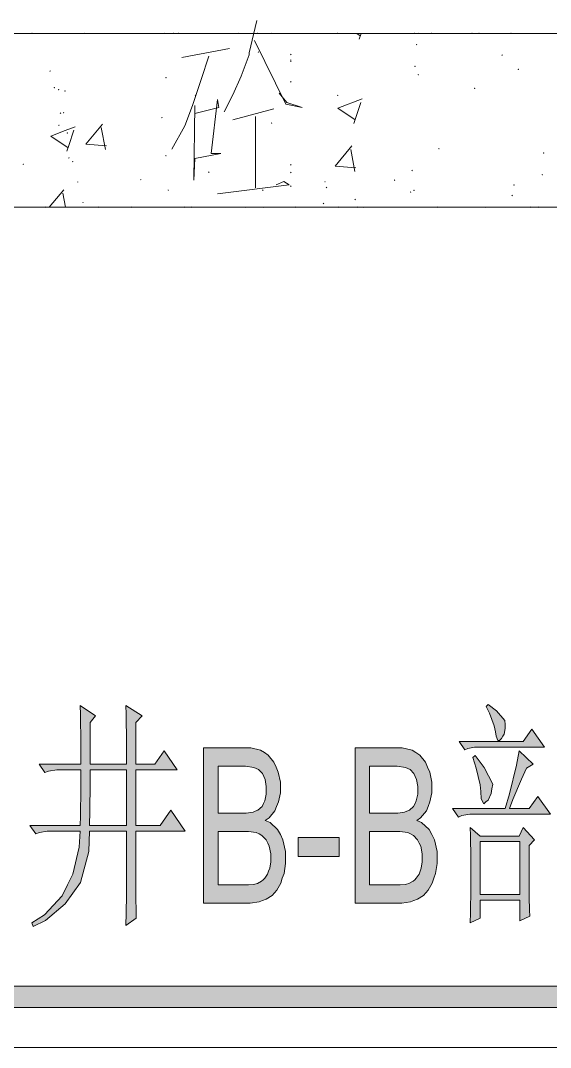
# Model space of a CAD drawing. Header units: millimetres. Extents: x -4415 to 173792, y -78716 to 47289.
# Drawn here: x 16660 to 19326, y -34156 to -28988 of the extents above; entities that cross this region are included whole.
import ezdxf

# ---------------------------------------------------------------- set-up
doc = ezdxf.new("R2010")
doc.units = ezdxf.units.MM

msp = doc.modelspace()

# ---------------------------------------------------------------- hatches: boundary and pattern name
h = msp.add_hatch(color=0)
h.dxf.hatch_style = 2
h.paths.add_polyline_path([(16717.7, -29056.1), (16713.7, -29052.1), (16717.7, -29048.1), (16721.6, -29052.1)])
h = msp.add_hatch(color=0)
h.dxf.hatch_style = 2
h.paths.add_polyline_path([(16717.7, -29056.1), (16713.7, -29052.1), (16717.7, -29048.1), (16721.6, -29052.1)])
h = msp.add_hatch(color=0)
h.dxf.hatch_style = 2
h.paths.add_polyline_path([(16981.7, -29056.1), (16977.8, -29052.1), (16981.7, -29048.1), (16985.7, -29052.1)])
h = msp.add_hatch(color=0)
h.dxf.hatch_style = 2
h.paths.add_polyline_path([(16981.7, -29056.1), (16977.8, -29052.1), (16981.7, -29048.1), (16985.7, -29052.1)])
h = msp.add_hatch(color=0)
h.dxf.hatch_style = 2
h.paths.add_polyline_path([(16981.7, -29056.1), (16977.8, -29052.1), (16981.7, -29048.1), (16985.7, -29052.1)])
h = msp.add_hatch(color=0)
h.dxf.hatch_style = 2
h.paths.add_polyline_path([(17384.3, -29056.1), (17380.3, -29052.1), (17384.3, -29048.1), (17388.3, -29052.1)])
h = msp.add_hatch(color=0)
h.dxf.hatch_style = 2
h.paths.add_polyline_path([(17384.3, -29056.1), (17380.3, -29052.1), (17384.3, -29048.1), (17388.3, -29052.1)])
h = msp.add_hatch(color=0)
h.dxf.hatch_style = 2
h.paths.add_polyline_path([(17384.3, -29056.1), (17380.3, -29052.1), (17384.3, -29048.1), (17388.3, -29052.1)])
h = msp.add_hatch(color=0)
h.dxf.hatch_style = 2
h.paths.add_polyline_path([(17430.5, -29056.1), (17426.5, -29052.1), (17430.5, -29048.1), (17434.4, -29052.1)])
h = msp.add_hatch(color=0)
h.dxf.hatch_style = 2
h.paths.add_polyline_path([(17430.5, -29056.1), (17426.5, -29052.1), (17430.5, -29048.1), (17434.4, -29052.1)])
h = msp.add_hatch(color=0)
h.dxf.hatch_style = 2
h.paths.add_polyline_path([(17430.5, -29056.1), (17426.5, -29052.1), (17430.5, -29048.1), (17434.4, -29052.1)])
h = msp.add_hatch(color=0)
h.dxf.hatch_style = 2
h.paths.add_polyline_path([(17455.1, -29056.1), (17451.2, -29052.1), (17455.1, -29048.1), (17459.1, -29052.1)])
h = msp.add_hatch(color=0)
h.dxf.hatch_style = 2
h.paths.add_polyline_path([(17754.7, -29056.1), (17750.7, -29052.1), (17754.7, -29048.1), (17758.6, -29052.1)])
h = msp.add_hatch(color=0)
h.dxf.hatch_style = 2
h.paths.add_polyline_path([(17754.7, -29056.1), (17750.7, -29052.1), (17754.7, -29048.1), (17758.6, -29052.1)])
h = msp.add_hatch(color=0)
h.dxf.hatch_style = 2
h.paths.add_polyline_path([(17853.4, -29056.1), (17849.4, -29052.1), (17853.4, -29048.1), (17857.4, -29052.1)])
h = msp.add_hatch(color=0)
h.dxf.hatch_style = 2
h.paths.add_polyline_path([(17853.4, -29056.1), (17849.4, -29052.1), (17853.4, -29048.1), (17857.4, -29052.1)])
h = msp.add_hatch(color=0)
h.dxf.hatch_style = 2
h.paths.add_polyline_path([(17853.4, -29056.1), (17849.4, -29052.1), (17853.4, -29048.1), (17857.4, -29052.1)])
h = msp.add_hatch(color=0)
h.dxf.hatch_style = 2
h.paths.add_polyline_path([(17924.3, -29056.1), (17920.3, -29052.1), (17924.3, -29048.1), (17928.2, -29052.1)])
h = msp.add_hatch(color=0)
h.dxf.hatch_style = 2
h.paths.add_polyline_path([(17924.3, -29056.1), (17920.3, -29052.1), (17924.3, -29048.1), (17928.2, -29052.1)])
h = msp.add_hatch(color=0)
h.dxf.hatch_style = 2
h.paths.add_polyline_path([(18256, -29056.1), (18252, -29052.1), (18256, -29048.1), (18259.9, -29052.1)])
h = msp.add_hatch(color=0)
h.dxf.hatch_style = 2
h.paths.add_polyline_path([(18256, -29056.1), (18252, -29052.1), (18256, -29048.1), (18259.9, -29052.1)])
h = msp.add_hatch(color=0)
h.dxf.hatch_style = 2
h.paths.add_polyline_path([(18256, -29056.1), (18252, -29052.1), (18256, -29048.1), (18259.9, -29052.1)])
h = msp.add_hatch(color=0)
h.dxf.hatch_style = 2
h.paths.add_polyline_path([(18642.4, -29056.1), (18638.5, -29052.1), (18642.4, -29048.1), (18646.4, -29052.1)])
h = msp.add_hatch(color=0)
h.dxf.hatch_style = 2
h.paths.add_polyline_path([(18642.4, -29056.1), (18638.5, -29052.1), (18642.4, -29048.1), (18646.4, -29052.1)])
h = msp.add_hatch(color=0)
h.dxf.hatch_style = 2
h.paths.add_polyline_path([(18642.4, -29056.1), (18638.5, -29052.1), (18642.4, -29048.1), (18646.4, -29052.1)])
h = msp.add_hatch(color=0)
h.dxf.hatch_style = 2
h.paths.add_polyline_path([(18661.8, -29056.1), (18657.8, -29052.1), (18661.8, -29048.1), (18665.7, -29052.1)])
h = msp.add_hatch(color=0)
h.dxf.hatch_style = 2
h.paths.add_polyline_path([(18726.2, -29056.1), (18722.2, -29052.1), (18726.2, -29048.1), (18730.1, -29052.1)])
h = msp.add_hatch(color=0)
h.dxf.hatch_style = 2
h.paths.add_polyline_path([(18726.2, -29056.1), (18722.2, -29052.1), (18726.2, -29048.1), (18730.1, -29052.1)])
h = msp.add_hatch(color=0)
h.dxf.hatch_style = 2
h.paths.add_polyline_path([(18726.2, -29056.1), (18722.2, -29052.1), (18726.2, -29048.1), (18730.1, -29052.1)])
h = msp.add_hatch(color=0)
h.dxf.hatch_style = 2
h.paths.add_polyline_path([(18931.2, -29056.1), (18927.2, -29052.1), (18931.2, -29048.1), (18935.2, -29052.1)])
h = msp.add_hatch(color=0)
h.dxf.hatch_style = 2
h.paths.add_polyline_path([(18931.2, -29056.1), (18927.2, -29052.1), (18931.2, -29048.1), (18935.2, -29052.1)])
h = msp.add_hatch(color=0)
h.dxf.hatch_style = 2
h.paths.add_polyline_path([(18966.6, -29056.1), (18962.7, -29052.1), (18966.6, -29048.1), (18970.6, -29052.1)])
h = msp.add_hatch(color=0)
h.dxf.hatch_style = 2
h.paths.add_polyline_path([(18966.6, -29056.1), (18962.7, -29052.1), (18966.6, -29048.1), (18970.6, -29052.1)])
h = msp.add_hatch(color=0)
h.dxf.hatch_style = 2
h.paths.add_polyline_path([(18966.6, -29056.1), (18962.7, -29052.1), (18966.6, -29048.1), (18970.6, -29052.1)])
h = msp.add_hatch(color=0)
h.dxf.hatch_style = 2
h.paths.add_polyline_path([(19127.7, -29056.1), (19123.7, -29052.1), (19127.7, -29048.1), (19131.6, -29052.1)])
h = msp.add_hatch(color=0)
h.dxf.hatch_style = 2
h.paths.add_polyline_path([(19127.7, -29056.1), (19123.7, -29052.1), (19127.7, -29048.1), (19131.6, -29052.1)])
h = msp.add_hatch(color=0)
h.dxf.hatch_style = 2
h.paths.add_polyline_path([(19127.7, -29056.1), (19123.7, -29052.1), (19127.7, -29048.1), (19131.6, -29052.1)])
h = msp.add_hatch(color=0)
h.dxf.hatch_style = 2
h.paths.add_polyline_path([(17856.6, -29150.6), (17852.7, -29146.6), (17856.6, -29142.6), (17860.6, -29146.6)])
h = msp.add_hatch(color=0)
h.dxf.hatch_style = 2
h.paths.add_polyline_path([(18652.1, -29113), (18648.1, -29109), (18652.1, -29105), (18656.1, -29109)])
h = msp.add_hatch(color=0)
h.dxf.hatch_style = 2
h.paths.add_polyline_path([(18019.8, -29162.4), (18015.8, -29158.4), (18019.8, -29154.4), (18023.8, -29158.4)])
h = msp.add_hatch(color=0)
h.dxf.hatch_style = 2
h.paths.add_polyline_path([(18019.8, -29162.4), (18015.8, -29158.4), (18019.8, -29154.4), (18023.8, -29158.4)])
h = msp.add_hatch(color=0)
h.dxf.hatch_style = 2
h.paths.add_polyline_path([(18019.8, -29162.4), (18015.8, -29158.4), (18019.8, -29154.4), (18023.8, -29158.4)])
h = msp.add_hatch(color=0)
h.dxf.hatch_style = 2
h.paths.add_polyline_path([(18019.8, -29190.3), (18015.8, -29186.3), (18019.8, -29182.3), (18023.8, -29186.3)])
h = msp.add_hatch(color=0)
h.dxf.hatch_style = 2
h.paths.add_polyline_path([(18019.8, -29190.3), (18015.8, -29186.3), (18019.8, -29182.3), (18023.8, -29186.3)])
h = msp.add_hatch(color=0)
h.dxf.hatch_style = 2
h.paths.add_polyline_path([(18019.8, -29190.3), (18015.8, -29186.3), (18019.8, -29182.3), (18023.8, -29186.3)])
h = msp.add_hatch(color=0)
h.dxf.hatch_style = 2
h.paths.add_polyline_path([(18019.8, -29196.7), (18015.8, -29192.7), (18019.8, -29188.8), (18023.8, -29192.7)])
h = msp.add_hatch(color=0)
h.dxf.hatch_style = 2
h.paths.add_polyline_path([(18019.8, -29196.7), (18015.8, -29192.7), (18019.8, -29188.8), (18023.8, -29192.7)])
h = msp.add_hatch(color=0)
h.dxf.hatch_style = 2
h.paths.add_polyline_path([(19082.6, -29165.6), (19078.6, -29161.6), (19082.6, -29157.6), (19086.5, -29161.6)])
h = msp.add_hatch(color=0)
h.dxf.hatch_style = 2
h.paths.add_polyline_path([(16808.9, -29246.1), (16804.9, -29242.1), (16808.9, -29238.2), (16812.9, -29242.1)])
h = msp.add_hatch(color=0)
h.dxf.hatch_style = 2
h.paths.add_polyline_path([(16808.9, -29246.1), (16804.9, -29242.1), (16808.9, -29238.2), (16812.9, -29242.1)])
h = msp.add_hatch(color=0)
h.dxf.hatch_style = 2
h.paths.add_polyline_path([(16808.9, -29246.1), (16804.9, -29242.1), (16808.9, -29238.2), (16812.9, -29242.1)])
h = msp.add_hatch(color=0)
h.dxf.hatch_style = 2
h.paths.add_polyline_path([(18644.6, -29222.5), (18640.6, -29218.5), (18644.6, -29214.5), (18648.6, -29218.5)])
h = msp.add_hatch(color=0)
h.dxf.hatch_style = 2
h.paths.add_polyline_path([(19164.2, -29237.5), (19160.2, -29233.5), (19164.2, -29229.6), (19168.1, -29233.5)])
h = msp.add_hatch(color=0)
h.dxf.hatch_style = 2
h.paths.add_polyline_path([(17391.8, -29279.4), (17387.8, -29275.4), (17391.8, -29271.4), (17395.8, -29275.4)])
h = msp.add_hatch(color=0)
h.dxf.hatch_style = 2
h.paths.add_polyline_path([(17391.8, -29279.4), (17387.8, -29275.4), (17391.8, -29271.4), (17395.8, -29275.4)])
h = msp.add_hatch(color=0)
h.dxf.hatch_style = 2
h.paths.add_polyline_path([(18019.8, -29299.8), (18015.8, -29295.8), (18019.8, -29291.8), (18023.8, -29295.8)])
h = msp.add_hatch(color=0)
h.dxf.hatch_style = 2
h.paths.add_polyline_path([(18019.8, -29299.8), (18015.8, -29295.8), (18019.8, -29291.8), (18023.8, -29295.8)])
h = msp.add_hatch(color=0)
h.dxf.hatch_style = 2
h.paths.add_polyline_path([(18019.8, -29299.8), (18015.8, -29295.8), (18019.8, -29291.8), (18023.8, -29295.8)])
h = msp.add_hatch(color=0)
h.dxf.hatch_style = 2
h.paths.add_polyline_path([(18660.7, -29264.3), (18656.7, -29260.4), (18660.7, -29256.4), (18664.7, -29260.4)])
h = msp.add_hatch(color=0)
h.dxf.hatch_style = 2
h.paths.add_polyline_path([(16830.4, -29329.8), (16826.4, -29325.9), (16830.4, -29321.9), (16834.3, -29325.9)])
h = msp.add_hatch(color=0)
h.dxf.hatch_style = 2
h.paths.add_polyline_path([(16830.4, -29329.8), (16826.4, -29325.9), (16830.4, -29321.9), (16834.3, -29325.9)])
h = msp.add_hatch(color=0)
h.dxf.hatch_style = 2
h.paths.add_polyline_path([(16830.4, -29329.8), (16826.4, -29325.9), (16830.4, -29321.9), (16834.3, -29325.9)])
h = msp.add_hatch(color=0)
h.dxf.hatch_style = 2
h.paths.add_polyline_path([(16851.8, -29339.5), (16847.9, -29335.5), (16851.8, -29331.5), (16855.8, -29335.5)])
h = msp.add_hatch(color=0)
h.dxf.hatch_style = 2
h.paths.add_polyline_path([(16884, -29345.9), (16880.1, -29342), (16884, -29338), (16888, -29342)])
h = msp.add_hatch(color=0)
h.dxf.hatch_style = 2
h.paths.add_polyline_path([(18944.1, -29333.1), (18940.1, -29329.1), (18944.1, -29325.1), (18948.1, -29329.1)])
h = msp.add_hatch(color=0)
h.dxf.hatch_style = 2
h.paths.add_polyline_path([(17540, -29368.5), (17536, -29364.5), (17540, -29360.5), (17543.9, -29364.5)])
h = msp.add_hatch(color=0)
h.dxf.hatch_style = 2
h.paths.add_polyline_path([(18256, -29368.5), (18252, -29364.5), (18256, -29360.5), (18259.9, -29364.5)])
h = msp.add_hatch(color=0)
h.dxf.hatch_style = 2
h.paths.add_polyline_path([(16861.5, -29457.6), (16857.5, -29453.6), (16861.5, -29449.6), (16865.5, -29453.6)])
h = msp.add_hatch(color=0)
h.dxf.hatch_style = 2
h.paths.add_polyline_path([(16861.5, -29457.6), (16857.5, -29453.6), (16861.5, -29449.6), (16865.5, -29453.6)])
h = msp.add_hatch(color=0)
h.dxf.hatch_style = 2
h.paths.add_polyline_path([(16861.5, -29457.6), (16857.5, -29453.6), (16861.5, -29449.6), (16865.5, -29453.6)])
h = msp.add_hatch(color=0)
h.dxf.hatch_style = 2
h.paths.add_polyline_path([(16876.5, -29455.4), (16872.6, -29451.5), (16876.5, -29447.5), (16880.5, -29451.5)])
h = msp.add_hatch(color=0)
h.dxf.hatch_style = 2
h.paths.add_polyline_path([(17371.4, -29480.1), (17367.4, -29476.1), (17371.4, -29472.2), (17375.4, -29476.1)])
h = msp.add_hatch(color=0)
h.dxf.hatch_style = 2
h.paths.add_polyline_path([(17923.2, -29508), (17919.2, -29504.1), (17923.2, -29500.1), (17927.2, -29504.1)])
h = msp.add_hatch(color=0)
h.dxf.hatch_style = 2
h.paths.add_polyline_path([(16852.9, -29518.8), (16848.9, -29514.8), (16852.9, -29510.8), (16856.9, -29514.8)])
h = msp.add_hatch(color=0)
h.dxf.hatch_style = 2
h.paths.add_polyline_path([(16895.9, -29557.4), (16891.9, -29553.4), (16895.9, -29549.5), (16899.8, -29553.4)])
h = msp.add_hatch(color=0)
h.dxf.hatch_style = 2
h.paths.add_polyline_path([(18764.8, -29636.9), (18760.8, -29632.9), (18764.8, -29628.9), (18768.8, -29632.9)])
h = msp.add_hatch(color=0)
h.dxf.hatch_style = 2
h.paths.add_polyline_path([(19291.9, -29658.3), (19287.9, -29654.4), (19291.9, -29650.4), (19295.9, -29654.4)])
h = msp.add_hatch(color=0)
h.dxf.hatch_style = 2
h.paths.add_polyline_path([(16673.6, -29715.2), (16669.7, -29711.2), (16673.6, -29707.3), (16677.6, -29711.2)])
h = msp.add_hatch(color=0)
h.dxf.hatch_style = 2
h.paths.add_polyline_path([(16903.4, -29683), (16899.4, -29679), (16903.4, -29675.1), (16907.3, -29679)])
h = msp.add_hatch(color=0)
h.dxf.hatch_style = 2
h.paths.add_polyline_path([(16922.7, -29701.3), (16918.7, -29697.3), (16922.7, -29693.3), (16926.7, -29697.3)])
h = msp.add_hatch(color=0)
h.dxf.hatch_style = 2
h.paths.add_polyline_path([(16922.7, -29701.3), (16918.7, -29697.3), (16922.7, -29693.3), (16926.7, -29697.3)])
h = msp.add_hatch(color=0)
h.dxf.hatch_style = 2
h.paths.add_polyline_path([(16922.7, -29701.3), (16918.7, -29697.3), (16922.7, -29693.3), (16926.7, -29697.3)])
h = msp.add_hatch(color=0)
h.dxf.hatch_style = 2
h.paths.add_polyline_path([(17391.8, -29672.3), (17387.8, -29668.3), (17391.8, -29664.3), (17395.8, -29668.3)])
h = msp.add_hatch(color=0)
h.dxf.hatch_style = 2
h.paths.add_polyline_path([(18019.8, -29717.4), (18015.8, -29713.4), (18019.8, -29709.4), (18023.8, -29713.4)])
h = msp.add_hatch(color=0)
h.dxf.hatch_style = 2
h.paths.add_polyline_path([(17607.6, -29754.9), (17603.6, -29751), (17607.6, -29747), (17611.6, -29751)])
h = msp.add_hatch(color=0)
h.dxf.hatch_style = 2
h.paths.add_polyline_path([(18019.8, -29756), (18015.8, -29752), (18019.8, -29748.1), (18023.8, -29752)])
h = msp.add_hatch(color=0)
h.dxf.hatch_style = 2
h.paths.add_polyline_path([(18019.8, -29756), (18015.8, -29752), (18019.8, -29748.1), (18023.8, -29752)])
h = msp.add_hatch(color=0)
h.dxf.hatch_style = 2
h.paths.add_polyline_path([(18019.8, -29756), (18015.8, -29752), (18019.8, -29748.1), (18023.8, -29752)])
h = msp.add_hatch(color=0)
h.dxf.hatch_style = 2
h.paths.add_polyline_path([(18629.6, -29746.3), (18625.6, -29742.4), (18629.6, -29738.4), (18633.5, -29742.4)])
h = msp.add_hatch(color=0)
h.dxf.hatch_style = 2
h.paths.add_polyline_path([(19284.4, -29767.8), (19280.4, -29763.8), (19284.4, -29759.9), (19288.4, -29763.8)])
h = msp.add_hatch(color=0)
h.dxf.hatch_style = 2
h.paths.add_polyline_path([(16948.5, -29804.3), (16944.5, -29800.3), (16948.5, -29796.4), (16952.4, -29800.3)])
h = msp.add_hatch(color=0)
h.dxf.hatch_style = 2
h.paths.add_polyline_path([(16948.5, -29804.3), (16944.5, -29800.3), (16948.5, -29796.4), (16952.4, -29800.3)])
h = msp.add_hatch(color=0)
h.dxf.hatch_style = 2
h.paths.add_polyline_path([(16948.5, -29804.3), (16944.5, -29800.3), (16948.5, -29796.4), (16952.4, -29800.3)])
h = msp.add_hatch(color=0)
h.dxf.hatch_style = 2
h.paths.add_polyline_path([(17265.1, -29792.5), (17261.2, -29788.5), (17265.1, -29784.6), (17269.1, -29788.5)])
h = msp.add_hatch(color=0)
h.dxf.hatch_style = 2
h.paths.add_polyline_path([(18019.8, -29825.8), (18015.8, -29821.8), (18019.8, -29817.8), (18023.8, -29821.8)])
h = msp.add_hatch(color=0)
h.dxf.hatch_style = 2
h.paths.add_polyline_path([(18019.8, -29825.8), (18015.8, -29821.8), (18019.8, -29817.8), (18023.8, -29821.8)])
h = msp.add_hatch(color=0)
h.dxf.hatch_style = 2
h.paths.add_polyline_path([(18191.6, -29803.2), (18187.6, -29799.3), (18191.6, -29795.3), (18195.5, -29799.3)])
h = msp.add_hatch(color=0)
h.dxf.hatch_style = 2
h.paths.add_polyline_path([(18541.5, -29794.7), (18537.6, -29790.7), (18541.5, -29786.7), (18545.5, -29790.7)])
h = msp.add_hatch(color=0)
h.dxf.hatch_style = 2
h.paths.add_polyline_path([(19142.7, -29819.3), (19138.7, -29815.4), (19142.7, -29811.4), (19146.7, -29815.4)])
h = msp.add_hatch(color=0)
h.dxf.hatch_style = 2
h.paths.add_polyline_path([(17403.6, -29845.1), (17399.6, -29841.1), (17403.6, -29837.2), (17407.6, -29841.1)])
h = msp.add_hatch(color=0)
h.dxf.hatch_style = 2
h.paths.add_polyline_path([(17403.6, -29845.1), (17399.6, -29841.1), (17403.6, -29837.2), (17407.6, -29841.1)])
h = msp.add_hatch(color=0)
h.dxf.hatch_style = 2
h.paths.add_polyline_path([(17403.6, -29845.1), (17399.6, -29841.1), (17403.6, -29837.2), (17407.6, -29841.1)])
h = msp.add_hatch(color=0)
h.dxf.hatch_style = 2
h.paths.add_polyline_path([(17879.2, -29845.1), (17875.2, -29841.1), (17879.2, -29837.2), (17883.1, -29841.1)])
h = msp.add_hatch(color=0)
h.dxf.hatch_style = 2
h.paths.add_polyline_path([(18199.1, -29832.2), (18195.1, -29828.3), (18199.1, -29824.3), (18203.1, -29828.3)])
h = msp.add_hatch(color=0)
h.dxf.hatch_style = 2
h.paths.add_polyline_path([(18622, -29854.8), (18618.1, -29850.8), (18622, -29846.8), (18626, -29850.8)])
h = msp.add_hatch(color=0)
h.dxf.hatch_style = 2
h.paths.add_polyline_path([(18639.2, -29846.2), (18635.2, -29842.2), (18639.2, -29838.2), (18643.2, -29842.2)])
h = msp.add_hatch(color=0)
h.dxf.hatch_style = 2
h.paths.add_polyline_path([(19133, -29871.9), (19129, -29868), (19133, -29864), (19137, -29868)])
h = msp.add_hatch(color=0)
h.dxf.hatch_style = 2
h.paths.add_polyline_path([(16974.2, -29907.4), (16970.2, -29903.4), (16974.2, -29899.4), (16978.2, -29903.4)])
h = msp.add_hatch(color=0)
h.dxf.hatch_style = 2
h.paths.add_polyline_path([(16974.2, -29907.4), (16970.2, -29903.4), (16974.2, -29899.4), (16978.2, -29903.4)])
h = msp.add_hatch(color=0)
h.dxf.hatch_style = 2
h.paths.add_polyline_path([(16974.2, -29907.4), (16970.2, -29903.4), (16974.2, -29899.4), (16978.2, -29903.4)])
h = msp.add_hatch(color=0)
h.dxf.hatch_style = 2
h.paths.add_polyline_path([(18184, -29912.7), (18180.1, -29908.8), (18184, -29904.8), (18188, -29908.8)])
h = msp.add_hatch(color=0)
h.dxf.hatch_style = 2
h.paths.add_polyline_path([(18342.9, -29892.3), (18339, -29888.4), (18342.9, -29884.4), (18346.9, -29888.4)])
h = msp.add_hatch(color=0)
h.dxf.hatch_style = 2
h.paths.add_polyline_path([(16784.2, -29931), (16780.2, -29927), (16784.2, -29923), (16788.2, -29927)])
h = msp.add_hatch(color=0)
h.dxf.hatch_style = 2
h.paths.add_polyline_path([(16784.2, -29931), (16780.2, -29927), (16784.2, -29923), (16788.2, -29927)])
h = msp.add_hatch(color=0)
h.dxf.hatch_style = 2
h.paths.add_polyline_path([(16784.2, -29931), (16780.2, -29927), (16784.2, -29923), (16788.2, -29927)])
h = msp.add_hatch(color=0)
h.dxf.hatch_style = 2
h.paths.add_polyline_path([(17012.9, -29931), (17008.9, -29927), (17012.9, -29923), (17016.8, -29927)])
h = msp.add_hatch(color=0)
h.dxf.hatch_style = 2
h.paths.add_polyline_path([(17012.9, -29931), (17008.9, -29927), (17012.9, -29923), (17016.8, -29927)])
h = msp.add_hatch(color=0)
h.dxf.hatch_style = 2
h.paths.add_polyline_path([(17053.7, -29931), (17049.7, -29927), (17053.7, -29923), (17057.6, -29927)])
h = msp.add_hatch(color=0)
h.dxf.hatch_style = 2
h.paths.add_polyline_path([(17053.7, -29931), (17049.7, -29927), (17053.7, -29923), (17057.6, -29927)])
h = msp.add_hatch(color=0)
h.dxf.hatch_style = 2
h.paths.add_polyline_path([(17173.9, -29931), (17169.9, -29927), (17173.9, -29923), (17177.9, -29927)])
h = msp.add_hatch(color=0)
h.dxf.hatch_style = 2
h.paths.add_polyline_path([(17173.9, -29931), (17169.9, -29927), (17173.9, -29923), (17177.9, -29927)])
h = msp.add_hatch(color=0)
h.dxf.hatch_style = 2
h.paths.add_polyline_path([(17220, -29931), (17216.1, -29927), (17220, -29923), (17224, -29927)])
h = msp.add_hatch(color=0)
h.dxf.hatch_style = 2
h.paths.add_polyline_path([(17220, -29931), (17216.1, -29927), (17220, -29923), (17224, -29927)])
h = msp.add_hatch(color=0)
h.dxf.hatch_style = 2
h.paths.add_polyline_path([(17483.1, -29931), (17479.1, -29927), (17483.1, -29923), (17487, -29927)])
h = msp.add_hatch(color=0)
h.dxf.hatch_style = 2
h.paths.add_polyline_path([(17521.7, -29931), (17517.7, -29927), (17521.7, -29923), (17525.7, -29927)])
h = msp.add_hatch(color=0)
h.dxf.hatch_style = 2
h.paths.add_polyline_path([(17791.2, -29931), (17787.2, -29927), (17791.2, -29923), (17795.1, -29927)])
h = msp.add_hatch(color=0)
h.dxf.hatch_style = 2
h.paths.add_polyline_path([(17791.2, -29931), (17787.2, -29927), (17791.2, -29923), (17795.1, -29927)])
h = msp.add_hatch(color=0)
h.dxf.hatch_style = 2
h.paths.add_polyline_path([(17791.2, -29931), (17787.2, -29927), (17791.2, -29923), (17795.1, -29927)])
h = msp.add_hatch(color=0)
h.dxf.hatch_style = 2
h.paths.add_polyline_path([(17884.5, -29931), (17880.6, -29927), (17884.5, -29923), (17888.5, -29927)])
h = msp.add_hatch(color=0)
h.dxf.hatch_style = 2
h.paths.add_polyline_path([(17884.5, -29931), (17880.6, -29927), (17884.5, -29923), (17888.5, -29927)])
h = msp.add_hatch(color=0)
h.dxf.hatch_style = 2
h.paths.add_polyline_path([(18043.4, -29931), (18039.4, -29927), (18043.4, -29923), (18047.4, -29927)])
h = msp.add_hatch(color=0)
h.dxf.hatch_style = 2
h.paths.add_polyline_path([(18043.4, -29931), (18039.4, -29927), (18043.4, -29923), (18047.4, -29927)])
h = msp.add_hatch(color=0)
h.dxf.hatch_style = 2
h.paths.add_polyline_path([(18259.2, -29931), (18255.2, -29927), (18259.2, -29923), (18263.2, -29927)])
h = msp.add_hatch(color=0)
h.dxf.hatch_style = 2
h.paths.add_polyline_path([(18259.2, -29931), (18255.2, -29927), (18259.2, -29923), (18263.2, -29927)])
h = msp.add_hatch(color=0)
h.dxf.hatch_style = 2
h.paths.add_polyline_path([(18354.7, -29931), (18350.8, -29927), (18354.7, -29923), (18358.7, -29927)])
h = msp.add_hatch(color=0)
h.dxf.hatch_style = 2
h.paths.add_polyline_path([(18385.9, -29931), (18381.9, -29927), (18385.9, -29923), (18389.8, -29927)])
h = msp.add_hatch(color=0)
h.dxf.hatch_style = 2
h.paths.add_polyline_path([(18528.6, -29931), (18524.7, -29927), (18528.6, -29923), (18532.6, -29927)])
h = msp.add_hatch(color=0)
h.dxf.hatch_style = 2
h.paths.add_polyline_path([(18528.6, -29931), (18524.7, -29927), (18528.6, -29923), (18532.6, -29927)])
h = msp.add_hatch(color=0)
h.dxf.hatch_style = 2
h.paths.add_polyline_path([(18528.6, -29931), (18524.7, -29927), (18528.6, -29923), (18532.6, -29927)])
h = msp.add_hatch(color=0)
h.dxf.hatch_style = 2
h.paths.add_polyline_path([(18757.3, -29931), (18753.3, -29927), (18757.3, -29923), (18761.3, -29927)])
h = msp.add_hatch(color=0)
h.dxf.hatch_style = 2
h.paths.add_polyline_path([(18757.3, -29931), (18753.3, -29927), (18757.3, -29923), (18761.3, -29927)])
h = msp.add_hatch(color=0)
h.dxf.hatch_style = 2
h.paths.add_polyline_path([(18996.7, -29931), (18992.7, -29927), (18996.7, -29923), (19000.7, -29927)])
h = msp.add_hatch(color=0)
h.dxf.hatch_style = 2
h.paths.add_polyline_path([(18996.7, -29931), (18992.7, -29927), (18996.7, -29923), (19000.7, -29927)])
h = msp.add_hatch(color=0)
h.dxf.hatch_style = 2
h.paths.add_polyline_path([(19227.5, -29931), (19223.5, -29927), (19227.5, -29923), (19231.5, -29927)])
h = msp.add_hatch(color=0)
h.dxf.hatch_style = 2
h.paths.add_polyline_path([(19266.1, -29931), (19262.2, -29927), (19266.1, -29923), (19270.1, -29927)])
h = msp.add_hatch(color=0)
h.paths.add_polyline_path([(16963.5, -32729.9), (16963.5, -32626.9), (16961.3, -32479.8), (16960.3, -32434.7), (17036.5, -32487.3), (17009.6, -32520.6), (17009.6, -32729.9), (17193.2, -32729.9), (17193.2, -32624.7), (17191.1, -32477.6), (17190, -32434.7), (17272.7, -32487.3), (17239.4, -32520.6), (17239.4, -32729.9), (17336, -32729.9), (17382.1, -32663.4), (17448.7, -32757.8), (17239.4, -32757.8), (17239.4, -33038), (17362.8, -33038), (17415.4, -32961.8), (17488.4, -33067), (17239.4, -33067), (17239.4, -33342.9), (17239.4, -33395.5), (17241.5, -33476), (17242.6, -33505), (17190, -33542.6), (17191.1, -33480.3), (17193.2, -33388), (17193.2, -33356.8), (17193.2, -33067), (17006.4, -33067), (17003.2, -33169), (16961.3, -33324.6), (16923.8, -33378.3), (16885.1, -33432), (16785.3, -33516.8), (16724.1, -33546.8), (16716.6, -33528.6), (16779.9, -33487.8), (16870.1, -33392.3), (16896.9, -33337.5), (16923.8, -33283.8), (16954.9, -33147.5), (16960.3, -33067), (16816.4, -33067), (16794.9, -33067), (16755.2, -33074.5), (16737, -33081), (16706.9, -33038), (16960.3, -33038), (16961.3, -32990.8), (16963.5, -32850.1), (16963.5, -32757.8), (16863.6, -32757.8), (16842.2, -32757.8), (16801.4, -32765.3), (16783.1, -32771.8), (16753.1, -32729.9)])
h.paths.add_polyline_path([(17009.6, -32757.8), (17009.6, -32826.5), (17008.6, -32967.2), (17006.4, -33038), (17193.2, -33038), (17193.2, -32757.8)])
h = msp.add_hatch(color=0)
h.dxf.hatch_style = 2
h.paths.add_polyline_path([(19002.1, -32440.1), (19012.8, -32430.4), (19053.6, -32461.5), (19096.5, -32510.9), (19097.6, -32530.2), (19097.6, -32549.6), (19092.2, -32578.6), (19085.8, -32589.3), (19079.3, -32600), (19068.6, -32610.8), (19065.4, -32610.8), (19061.1, -32610.8), (19052.5, -32589.3), (19049.3, -32567.8), (19042.8, -32537.8), (19019.2, -32473.4)])
h = msp.add_hatch(color=0)
h.dxf.hatch_style = 2
h.paths.add_polyline_path([(18865.7, -32615.1), (19188.8, -32615.1), (19231.8, -32553.9), (19295.1, -32644), (18962.3, -32644), (18944.1, -32644), (18910.8, -32651.6), (18895.8, -32658)])
h = msp.add_hatch(color=0)
h.paths.add_polyline_path([(17580.7, -33428.8), (17580.7, -32648.3), (17785.8, -32648.3), (17818, -32648.3), (17867.4, -32660.1), (17886.7, -32671.9), (17906, -32683.8), (17935, -32720.3), (17945.7, -32744.9), (17956.5, -32769.6), (17967.2, -32821.2), (17967.2, -32848), (17967.2, -32873.8), (17957.5, -32919.9), (17947.9, -32942.5), (17939.3, -32965), (17910.3, -33000.4), (17891, -33013.3), (17915.7, -33024.1), (17953.2, -33059.5), (17967.2, -33084.2), (17980.1, -33109.9), (17993, -33169), (17993, -33202.3), (17993, -33230.2), (17985.5, -33280.6), (17976.9, -33304.2), (17969.4, -33327.9), (17949, -33364.4), (17937.1, -33377.2), (17925.3, -33390.1), (17895.3, -33409.4), (17877, -33415.9), (17859.9, -33422.3), (17815.8, -33428.8), (17789, -33428.8)])
h.paths.add_polyline_path([(17653.7, -33336.4), (17790.1, -33336.4), (17807.3, -33336.4), (17831.9, -33335.4), (17838.4, -33333.2), (17851.3, -33330), (17872.7, -33319.3), (17880.3, -33311.8), (17888.8, -33304.2), (17902.8, -33282.8), (17908.2, -33268.8), (17913.5, -33253.8), (17918.9, -33221.6), (17918.9, -33202.3), (17918.9, -33180.8), (17911.4, -33143.2), (17903.9, -33127.1), (17895.3, -33111), (17873.8, -33088.5), (17859.9, -33081), (17845.9, -33074.5), (17806.2, -33068.1), (17779.3, -33068.1), (17653.7, -33068.1)])
h.paths.add_polyline_path([(17653.7, -32976.8), (17771.8, -32976.8), (17795.4, -32976.8), (17829.8, -32971.5), (17840.5, -32967.2), (17854.5, -32961.8), (17874.9, -32942.5), (17882.4, -32928.5), (17888.8, -32914.6), (17896.4, -32881.3), (17896.4, -32860.9), (17896.4, -32841.6), (17889.9, -32807.2), (17883.5, -32792.2), (17877, -32777.2), (17857.7, -32756.8), (17845.9, -32751.4), (17834.1, -32746), (17792.2, -32740.7), (17762.2, -32740.7), (17653.7, -32740.7)])
h = msp.add_hatch(color=0)
h.paths.add_polyline_path([(18344, -33428.8), (18344, -32648.3), (18548, -32648.3), (18580.2, -32648.3), (18629.6, -32660.1), (18648.9, -32671.9), (18668.2, -32683.8), (18697.2, -32720.3), (18707.9, -32744.9), (18718.7, -32769.6), (18729.4, -32821.2), (18729.4, -32848), (18729.4, -32873.8), (18719.7, -32919.9), (18710.1, -32942.5), (18701.5, -32965), (18672.5, -33000.4), (18653.2, -33013.3), (18677.9, -33024.1), (18715.4, -33059.5), (18729.4, -33084.2), (18742.3, -33109.9), (18756.2, -33169), (18756.2, -33202.3), (18756.2, -33230.2), (18747.6, -33280.6), (18739, -33304.2), (18731.5, -33327.9), (18711.1, -33364.4), (18699.3, -33377.2), (18687.5, -33390.1), (18657.5, -33409.4), (18639.2, -33415.9), (18622, -33422.3), (18578, -33428.8), (18551.2, -33428.8)])
h.paths.add_polyline_path([(18415.9, -33336.4), (18552.3, -33336.4), (18569.4, -33336.4), (18594.1, -33335.4), (18601.6, -33333.2), (18613.4, -33330), (18634.9, -33319.3), (18643.5, -33311.8), (18651, -33304.2), (18665, -33282.8), (18670.3, -33268.8), (18675.7, -33253.8), (18681.1, -33221.6), (18681.1, -33202.3), (18681.1, -33180.8), (18673.6, -33143.2), (18666, -33127.1), (18657.5, -33111), (18636, -33088.5), (18622, -33081), (18608.1, -33074.5), (18568.4, -33068.1), (18542.6, -33068.1), (18415.9, -33068.1)])
h.paths.add_polyline_path([(18415.9, -32976.8), (18534, -32976.8), (18557.6, -32976.8), (18592, -32971.5), (18602.7, -32967.2), (18616.7, -32961.8), (18637.1, -32942.5), (18644.6, -32928.5), (18651, -32914.6), (18658.5, -32881.3), (18658.5, -32860.9), (18658.5, -32841.6), (18652.1, -32807.2), (18645.7, -32792.2), (18639.2, -32777.2), (18619.9, -32756.8), (18608.1, -32751.4), (18596.3, -32746), (18554.4, -32740.7), (18525.4, -32740.7), (18415.9, -32740.7)])
h = msp.add_hatch(color=0)
h.dxf.hatch_style = 2
h.paths.add_polyline_path([(19168.4, -32663.4), (19238.2, -32729.9), (19204.9, -32749.2), (19180.3, -32806.1), (19137.3, -32908.1), (19119.1, -32953.2), (19218.9, -32953.2), (19261.8, -32892), (19325.2, -32982.2), (18943, -32982.2), (18920.5, -32982.2), (18880.7, -32988.6), (18862.5, -32996.1), (18832.4, -32953.2), (19098.7, -32953.2), (19120.1, -32879.1), (19155.6, -32734.2)])
h = msp.add_hatch(color=0)
h.dxf.hatch_style = 2
h.paths.add_polyline_path([(18935.5, -32696.6), (18946.2, -32687), (18992.4, -32746), (19035.3, -32829.8), (19031, -32853.4), (19026.7, -32877), (19011.7, -32910.3), (19001, -32919.9), (18990.2, -32929.6), (18977.4, -32903.8), (18976.3, -32867.3), (18972, -32834), (18952.7, -32749.2)])
h = msp.add_hatch(color=0)
h.paths.add_polyline_path([(18922.6, -33528.6), (18923.7, -33478.1), (18925.8, -33353.6), (18925.8, -33278.5), (18925.8, -33204.4), (18923.7, -33088.5), (18922.6, -33048.7), (18972, -33091.7), (19168.4, -33091.7), (19188.8, -33048.7), (19245.7, -33109.9), (19218.9, -33138.9), (19218.9, -33366.5), (19218.9, -33399.8), (19220, -33464.2), (19222.1, -33494.2), (19171.7, -33518.9), (19171.7, -33413.7), (18972, -33413.7), (18972, -33505)])
h.paths.add_polyline_path([(18972, -33119.6), (18972, -33385.8), (19171.7, -33385.8), (19171.7, -33119.6)])
h = msp.add_hatch(color=0)
h.dxf.hatch_style = 2
h.paths.add_polyline_path([(18057.4, -33194.7), (18057.4, -33099.2), (18263.5, -33099.2), (18263.5, -33194.7)])
h = msp.add_hatch(color=0)
h.dxf.hatch_style = 2
h.paths.add_polyline_path([(13994.2, -33954.8), (13994.2, -33846.4), (20871, -33846.4), (20871, -33954.8)])

# ---------------------------------------------------------------- linework, layer by layer
at = {"color": 0, "lineweight": 0}
for points in [[(17848, -28987.7), (17809.4, -29150.9), (17809.4, -29159.5), (17770.8, -29267.9), (17727.8, -29361.3), (17683.8, -29447.2)], [(9172, -29052.1), (23869.3, -29052.1)], [(23869.3, -29052.1), (9172, -29052.1)], [(17836.2, -29088.6), (17995.1, -29408.5), (18076.7, -29424.6), (18000.5, -29401), (17961.8, -29353.8)], [(18352.6, -29052.1), (18368.7, -29063.9)], [(18363.3, -29081.1), (18373, -29052.1)], [(17710.6, -29128.3), (17471.2, -29174.5)], [(17607.6, -29167), (17568.9, -29284), (17526, -29416), (17487.4, -29518), (17421.9, -29635)], [(17536.7, -29416), (17531.4, -29790.7), (17536.7, -29681.2), (17667.7, -29657.6), (17618.3, -29657.6), (17651.6, -29384.9), (17657, -29424.6), (17536.7, -29455.8)], [(18256, -29428.9), (18378.4, -29381.7)], [(18336.5, -29505.1), (18371.9, -29399.9)], [(17935, -29432.1), (17727.8, -29486.9)], [(18256, -29428.9), (18342.9, -29488)], [(17841.6, -29470.8), (17841.6, -29829.3)], [(16812.1, -29569.5), (16884, -29541.6)], [(16884, -29541.6), (16934.5, -29522.3)], [(16902.3, -29616.8), (16928.1, -29539.5)], [(16988.2, -29610.3), (17071.9, -29509.4)], [(17086.9, -29637.2), (17066.5, -29526.6)], [(16812.1, -29569.5), (16899.1, -29627.5)], [(16988.2, -29610.3), (17092.3, -29618.9)], [(16892.6, -29645.8), (16902.3, -29616.8)], [(18243.1, -29719.8), (18326.8, -29618.9)], [(18341.9, -29746.7), (18321.5, -29637.2)], [(18243.1, -29719.8), (18347.2, -29729.5)], [(17651.6, -29860.5), (18011.2, -29814.3), (17984.4, -29798.2), (17945.7, -29814.3)], [(16804.6, -29927), (16878.7, -29839)], [(16886.2, -29927), (16873.3, -29856.2)], [(9172, -29927), (23869.3, -29927)], [(14064, -34155.5), (20812, -34155.5)]]:
    msp.add_lwpolyline(points, dxfattribs=at)
for points in [[(16963.5, -32729.9), (16963.5, -32626.9), (16961.3, -32479.8), (16960.3, -32434.7), (17036.5, -32487.3), (17009.6, -32520.6), (17009.6, -32729.9), (17193.2, -32729.9), (17193.2, -32624.7), (17191.1, -32477.6), (17190, -32434.7), (17272.7, -32487.3), (17239.4, -32520.6), (17239.4, -32729.9), (17336, -32729.9), (17382.1, -32663.4), (17448.7, -32757.8), (17239.4, -32757.8), (17239.4, -33038), (17362.8, -33038), (17415.4, -32961.8), (17488.4, -33067), (17239.4, -33067), (17239.4, -33342.9), (17239.4, -33395.5), (17241.5, -33476), (17242.6, -33505), (17190, -33542.6), (17191.1, -33480.3), (17193.2, -33388), (17193.2, -33356.8), (17193.2, -33067), (17006.4, -33067), (17003.2, -33169), (16961.3, -33324.6), (16923.8, -33378.3), (16885.1, -33432), (16785.3, -33516.8), (16724.1, -33546.8), (16716.6, -33528.6), (16779.9, -33487.8), (16870.1, -33392.3), (16896.9, -33337.5), (16923.8, -33283.8), (16954.9, -33147.5), (16960.3, -33067), (16816.4, -33067), (16794.9, -33067), (16755.2, -33074.5), (16737, -33081), (16706.9, -33038), (16960.3, -33038), (16961.3, -32990.8), (16963.5, -32850.1), (16963.5, -32757.8), (16863.6, -32757.8), (16842.2, -32757.8), (16801.4, -32765.3), (16783.1, -32771.8), (16753.1, -32729.9)], [(19002.1, -32440.1), (19012.8, -32430.4), (19053.6, -32461.5), (19096.5, -32510.9), (19097.6, -32530.2), (19097.6, -32549.6), (19092.2, -32578.6), (19085.8, -32589.3), (19079.3, -32600), (19068.6, -32610.8), (19065.4, -32610.8), (19061.1, -32610.8), (19052.5, -32589.3), (19049.3, -32567.8), (19042.8, -32537.8), (19019.2, -32473.4)], [(18865.7, -32615.1), (19188.8, -32615.1), (19231.8, -32553.9), (19295.1, -32644), (18962.3, -32644), (18944.1, -32644), (18910.8, -32651.6), (18895.8, -32658)], [(17580.7, -33428.8), (17580.7, -32648.3), (17785.8, -32648.3), (17818, -32648.3), (17867.4, -32660.1), (17886.7, -32671.9), (17906, -32683.8), (17935, -32720.3), (17945.7, -32744.9), (17956.5, -32769.6), (17967.2, -32821.2), (17967.2, -32848), (17967.2, -32873.8), (17957.5, -32919.9), (17947.9, -32942.5), (17939.3, -32965), (17910.3, -33000.4), (17891, -33013.3), (17915.7, -33024.1), (17953.2, -33059.5), (17967.2, -33084.2), (17980.1, -33109.9), (17993, -33169), (17993, -33202.3), (17993, -33230.2), (17985.5, -33280.6), (17976.9, -33304.2), (17969.4, -33327.9), (17949, -33364.4), (17937.1, -33377.2), (17925.3, -33390.1), (17895.3, -33409.4), (17877, -33415.9), (17859.9, -33422.3), (17815.8, -33428.8), (17789, -33428.8)], [(18344, -33428.8), (18344, -32648.3), (18548, -32648.3), (18580.2, -32648.3), (18629.6, -32660.1), (18648.9, -32671.9), (18668.2, -32683.8), (18697.2, -32720.3), (18707.9, -32744.9), (18718.7, -32769.6), (18729.4, -32821.2), (18729.4, -32848), (18729.4, -32873.8), (18719.7, -32919.9), (18710.1, -32942.5), (18701.5, -32965), (18672.5, -33000.4), (18653.2, -33013.3), (18677.9, -33024.1), (18715.4, -33059.5), (18729.4, -33084.2), (18742.3, -33109.9), (18756.2, -33169), (18756.2, -33202.3), (18756.2, -33230.2), (18747.6, -33280.6), (18739, -33304.2), (18731.5, -33327.9), (18711.1, -33364.4), (18699.3, -33377.2), (18687.5, -33390.1), (18657.5, -33409.4), (18639.2, -33415.9), (18622, -33422.3), (18578, -33428.8), (18551.2, -33428.8)], [(19168.4, -32663.4), (19238.2, -32729.9), (19204.9, -32749.2), (19180.3, -32806.1), (19137.3, -32908.1), (19119.1, -32953.2), (19218.9, -32953.2), (19261.8, -32892), (19325.2, -32982.2), (18943, -32982.2), (18920.5, -32982.2), (18880.7, -32988.6), (18862.5, -32996.1), (18832.4, -32953.2), (19098.7, -32953.2), (19120.1, -32879.1), (19155.6, -32734.2)], [(18935.5, -32696.6), (18946.2, -32687), (18992.4, -32746), (19035.3, -32829.8), (19031, -32853.4), (19026.7, -32877), (19011.7, -32910.3), (19001, -32919.9), (18990.2, -32929.6), (18977.4, -32903.8), (18976.3, -32867.3), (18972, -32834), (18952.7, -32749.2)], [(17009.6, -32757.8), (17009.6, -32826.5), (17008.6, -32967.2), (17006.4, -33038), (17193.2, -33038), (17193.2, -32757.8)], [(17653.7, -32976.8), (17771.8, -32976.8), (17795.4, -32976.8), (17829.8, -32971.5), (17840.5, -32967.2), (17854.5, -32961.8), (17874.9, -32942.5), (17882.4, -32928.5), (17888.8, -32914.6), (17896.4, -32881.3), (17896.4, -32860.9), (17896.4, -32841.6), (17889.9, -32807.2), (17883.5, -32792.2), (17877, -32777.2), (17857.7, -32756.8), (17845.9, -32751.4), (17834.1, -32746), (17792.2, -32740.7), (17762.2, -32740.7), (17653.7, -32740.7)], [(18415.9, -32976.8), (18534, -32976.8), (18557.6, -32976.8), (18592, -32971.5), (18602.7, -32967.2), (18616.7, -32961.8), (18637.1, -32942.5), (18644.6, -32928.5), (18651, -32914.6), (18658.5, -32881.3), (18658.5, -32860.9), (18658.5, -32841.6), (18652.1, -32807.2), (18645.7, -32792.2), (18639.2, -32777.2), (18619.9, -32756.8), (18608.1, -32751.4), (18596.3, -32746), (18554.4, -32740.7), (18525.4, -32740.7), (18415.9, -32740.7)], [(17653.7, -33336.4), (17790.1, -33336.4), (17807.3, -33336.4), (17831.9, -33335.4), (17838.4, -33333.2), (17851.3, -33330), (17872.7, -33319.3), (17880.3, -33311.8), (17888.8, -33304.2), (17902.8, -33282.8), (17908.2, -33268.8), (17913.5, -33253.8), (17918.9, -33221.6), (17918.9, -33202.3), (17918.9, -33180.8), (17911.4, -33143.2), (17903.9, -33127.1), (17895.3, -33111), (17873.8, -33088.5), (17859.9, -33081), (17845.9, -33074.5), (17806.2, -33068.1), (17779.3, -33068.1), (17653.7, -33068.1)], [(18415.9, -33336.4), (18552.3, -33336.4), (18569.4, -33336.4), (18594.1, -33335.4), (18601.6, -33333.2), (18613.4, -33330), (18634.9, -33319.3), (18643.5, -33311.8), (18651, -33304.2), (18665, -33282.8), (18670.3, -33268.8), (18675.7, -33253.8), (18681.1, -33221.6), (18681.1, -33202.3), (18681.1, -33180.8), (18673.6, -33143.2), (18666, -33127.1), (18657.5, -33111), (18636, -33088.5), (18622, -33081), (18608.1, -33074.5), (18568.4, -33068.1), (18542.6, -33068.1), (18415.9, -33068.1)], [(18922.6, -33528.6), (18923.7, -33478.1), (18925.8, -33353.6), (18925.8, -33278.5), (18925.8, -33204.4), (18923.7, -33088.5), (18922.6, -33048.7), (18972, -33091.7), (19168.4, -33091.7), (19188.8, -33048.7), (19245.7, -33109.9), (19218.9, -33138.9), (19218.9, -33366.5), (19218.9, -33399.8), (19220, -33464.2), (19222.1, -33494.2), (19171.7, -33518.9), (19171.7, -33413.7), (18972, -33413.7), (18972, -33505)], [(18057.4, -33194.7), (18057.4, -33099.2), (18263.5, -33099.2), (18263.5, -33194.7)], [(18972, -33119.6), (18972, -33385.8), (19171.7, -33385.8), (19171.7, -33119.6)], [(13994.2, -33954.8), (13994.2, -33846.4), (20871, -33846.4), (20871, -33954.8)]]:
    msp.add_lwpolyline(points, close=True, dxfattribs=at)

doc.saveas('drawing.dxf')
